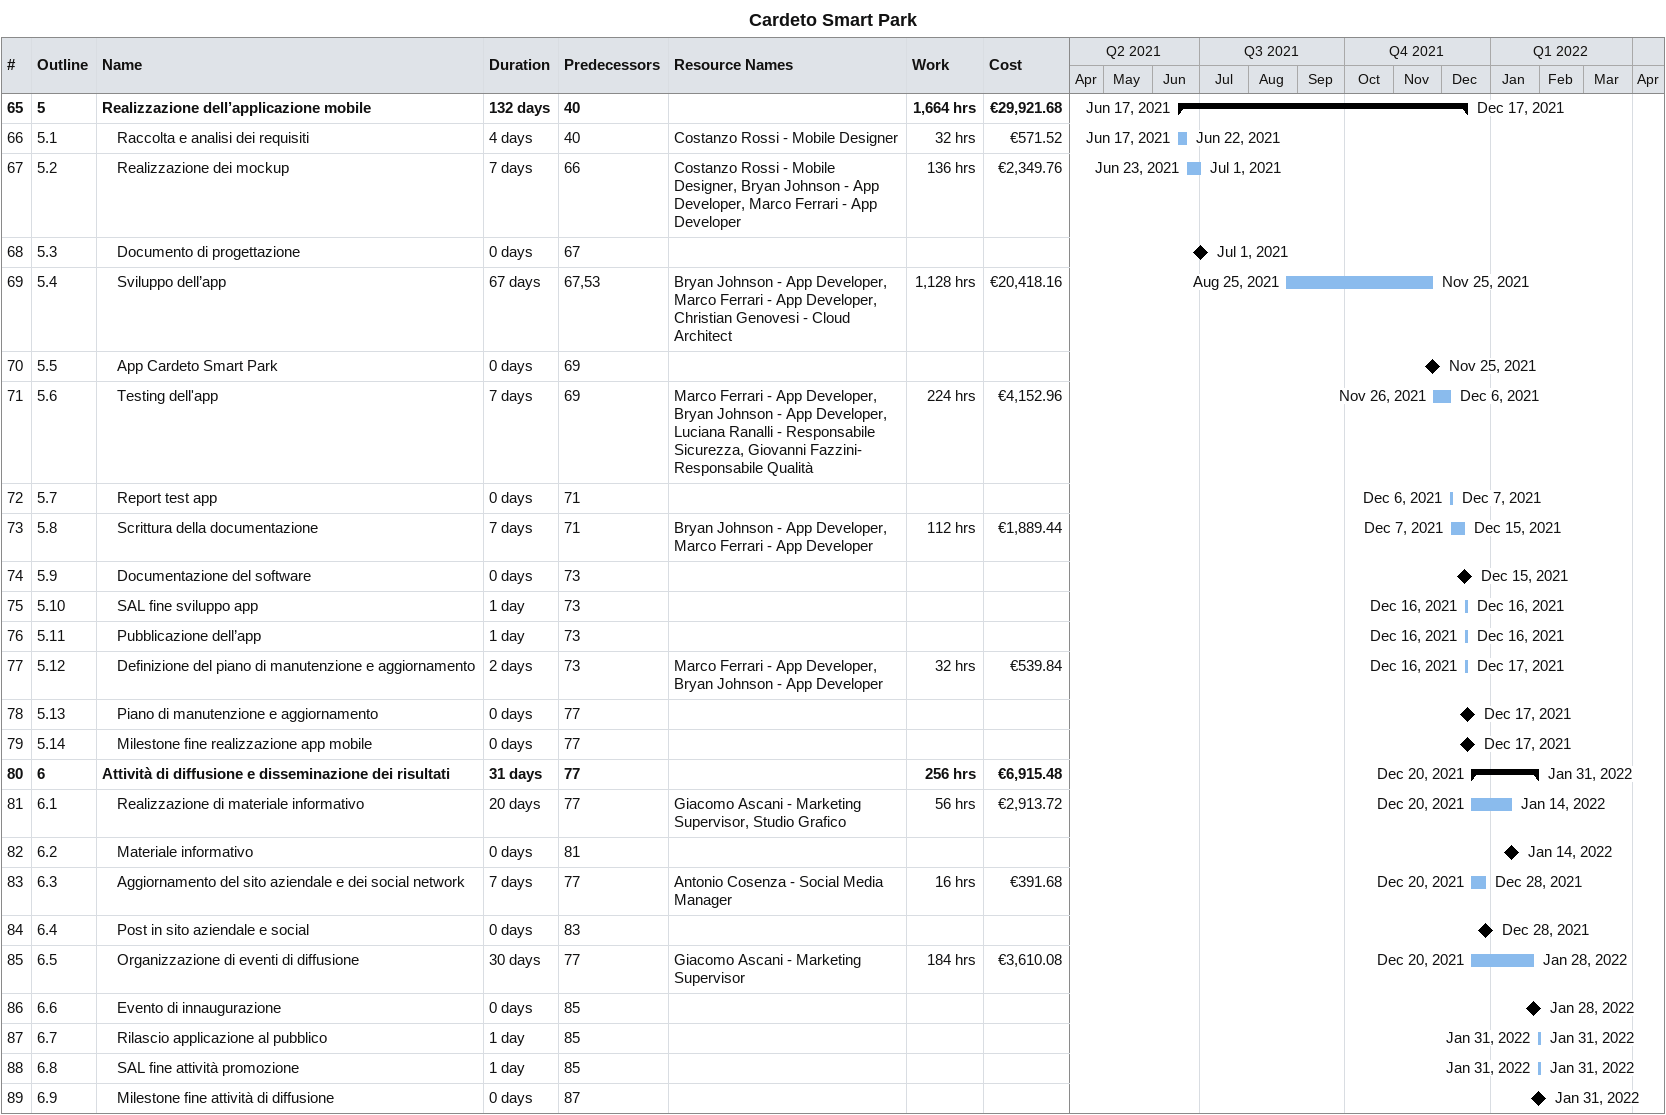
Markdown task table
Cardeto Smart Park

| ID | WBS | Task | Duration | Start | Finish | Predecessors | Resources | Work (h) | Cost (€) |
|---|---|---|---|---|---|---|---|---|---|
| 65 | 5 | **Realizzazione dell’applicazione mobile** | 132d | 2021-06-17 | 2021-12-17 | 40 |  | 1664 | 29921.68 |
| 66 | 5.1 | Raccolta e analisi dei requisiti | 4d | 2021-06-17 | 2021-06-22 | 40 | Costanzo Rossi - Mobile Designer | 32 | 571.52 |
| 67 | 5.2 | Realizzazione dei mockup | 7d | 2021-06-23 | 2021-07-01 | 66 | Costanzo Rossi - Mobile Designer, Bryan Johnson - App Developer, Marco Ferrari - App Developer | 136 | 2349.76 |
| 68 | 5.3 | Documento di progettazione | 0d | 2021-07-01 | 2021-07-01 | 67 |  |  |  |
| 69 | 5.4 | Sviluppo dell’app | 67d | 2021-08-25 | 2021-11-25 | 67, 53 | Bryan Johnson - App Developer, Marco Ferrari - App Developer, Christian Genovesi - Cloud Architect | 1128 | 20418.16 |
| 70 | 5.5 | App Cardeto Smart Park | 0d | 2021-11-25 | 2021-11-25 | 69 |  |  |  |
| 71 | 5.6 | Testing dell'app | 7d | 2021-11-26 | 2021-12-06 | 69 | Marco Ferrari - App Developer, Bryan Johnson - App Developer, Luciana Ranalli - Responsabile Sicurezza, Giovanni Fazzini- Responsabile Qualità | 224 | 4152.96 |
| 72 | 5.7 | Report test app | 0d | 2021-12-06 | 2021-12-07 | 71 |  |  |  |
| 73 | 5.8 | Scrittura della documentazione | 7d | 2021-12-07 | 2021-12-15 | 71 | Bryan Johnson - App Developer, Marco Ferrari - App Developer | 112 | 1889.44 |
| 74 | 5.9 | Documentazione del software | 0d | 2021-12-15 | 2021-12-15 | 73 |  |  |  |
| 75 | 5.10 | SAL fine sviluppo app | 1d | 2021-12-16 | 2021-12-16 | 73 |  |  |  |
| 76 | 5.11 | Pubblicazione dell’app | 1d | 2021-12-16 | 2021-12-16 | 73 |  |  |  |
| 77 | 5.12 | Definizione del piano di manutenzione e aggiornamento | 2d | 2021-12-16 | 2021-12-17 | 73 | Marco Ferrari - App Developer, Bryan Johnson - App Developer | 32 | 539.84 |
| 78 | 5.13 | Piano di manutenzione e aggiornamento | 0d | 2021-12-17 | 2021-12-17 | 77 |  |  |  |
| 79 | 5.14 | Milestone fine realizzazione app mobile | 0d | 2021-12-17 | 2021-12-17 | 77 |  |  |  |
| 80 | 6 | **Attività di diffusione e disseminazione dei risultati** | 31d | 2021-12-20 | 2022-01-31 | 77 |  | 256 | 6915.48 |
| 81 | 6.1 | Realizzazione di materiale informativo | 20d | 2021-12-20 | 2022-01-14 | 77 | Giacomo Ascani - Marketing Supervisor, Studio Grafico | 56 | 2913.72 |
| 82 | 6.2 | Materiale informativo | 0d | 2022-01-14 | 2022-01-14 | 81 |  |  |  |
| 83 | 6.3 | Aggiornamento del sito aziendale e dei social network | 7d | 2021-12-20 | 2021-12-28 | 77 | Antonio Cosenza - Social Media Manager | 16 | 391.68 |
| 84 | 6.4 | Post in sito aziendale e social | 0d | 2021-12-28 | 2021-12-28 | 83 |  |  |  |
| 85 | 6.5 | Organizzazione di eventi di diffusione | 30d | 2021-12-20 | 2022-01-28 | 77 | Giacomo Ascani - Marketing Supervisor | 184 | 3610.08 |
| 86 | 6.6 | Evento di innaugurazione | 0d | 2022-01-28 | 2022-01-28 | 85 |  |  |  |
| 87 | 6.7 | Rilascio applicazione al pubblico | 1d | 2022-01-31 | 2022-01-31 | 85 |  |  |  |
| 88 | 6.8 | SAL fine attività promozione | 1d | 2022-01-31 | 2022-01-31 | 85 |  |  |  |
| 89 | 6.9 | Milestone fine attività di diffusione | 0d | 2022-01-31 | 2022-01-31 | 87 |  |  |  |
